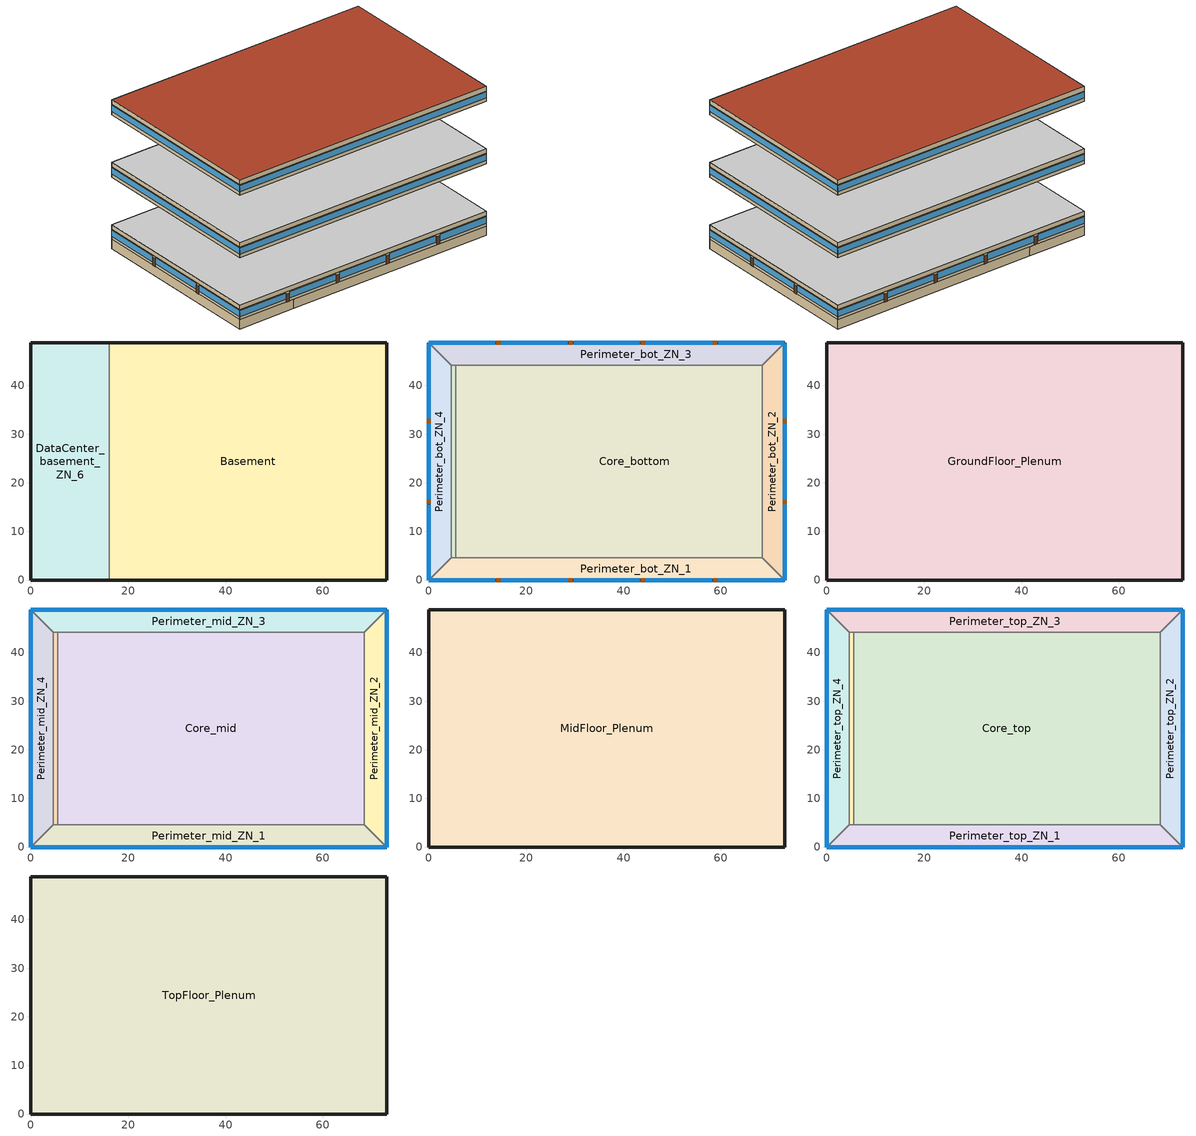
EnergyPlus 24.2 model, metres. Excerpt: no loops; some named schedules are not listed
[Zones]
Basement
 floor adiabatic (ext_slab_8in_with_carpet): 73.11,48.74 73.11,0 16.08,0 16.08,48.74 z-2.44
 wall ground (Basement_Wall_East_Cfactor): 73.11,0 73.11,48.74 z-2.44:0
 wall ground (Basement_Wall_North_Cfactor): 73.11,48.74 16.08,48.74 z-2.44:0
 wall ground (Basement_Wall_South_Cfactor): 16.08,0 73.11,0 z-2.44:0
 wall to DataCenter_basement_ZN_6 (int_wall): 16.08,48.74 16.08,0 z-2.44:0
DataCenter_basement_ZN_6
 floor adiabatic (ext_slab_8in_with_carpet): 16.08,48.74 16.08,0 0,0 0,48.74 z-2.44
 wall ground (DataCenter_basement_ZN_6_Wall_North_Cfactor): 16.08,48.74 0,48.74 z-2.44:0
 wall ground (DataCenter_basement_ZN_6_Wall_South_Cfactor): 0,0 16.08,0 z-2.44:0
 wall ground (DataCenter_basement_ZN_6_Wall_West_Cfactor): 0,48.74 0,0 z-2.44:0
Core_bottom
 floor to Basement (int_slab_floor): 68.53,44.16 68.53,4.57 16.08,4.57 16.08,44.16 z0
 floor to DataCenter_basement_ZN_6 (int_slab_floor): 16.08,44.16 16.08,4.57 5.49,4.57 5.49,44.16 z0
 wall to Perimeter_bot_ZN_2 (int_wall): 68.53,4.57 68.53,44.16 z0:2.74
 wall to Perimeter_bot_ZN_3 (int_wall): 68.53,44.16 5.49,44.16 z0:2.74
 wall to Perimeter_bot_ZN_1 (int_wall): 5.49,4.57 68.53,4.57 z0:2.74
 wall to DataCenter_bot_ZN_6 (int_wall): 5.49,44.16 5.49,4.57 z0:2.74
 ceiling to GroundFloor_Plenum (DropCeiling): 5.49,44.16 5.49,4.57 68.53,4.57 68.53,44.16 z2.74
Perimeter_bot_ZN_2
 floor to Basement (int_slab_floor): 73.11,48.74 73.11,0 68.53,4.57 68.53,44.16 z0
 wall outside (nonres_ext_wall): 73.11,0 73.11,48.74 z0:2.74
 wall to Perimeter_bot_ZN_1 (int_wall): 68.53,4.57 73.11,0 z0:2.74
 wall to Perimeter_bot_ZN_3 (int_wall): 73.11,48.74 68.53,44.16 z0:2.74
 window (Window_U_0.36_SHGC_0.38): 73.11,0 73.11,15.43 / 73.11,16.65 73.11,32.09 / 73.11,33.3 73.11,48.74 z0.83:2.5
 door (Swinging Door_con): 73.11,15.6 73.11,16.51 / 73.11,32.21 73.11,33.12 z0:2.13
 ceiling to GroundFloor_Plenum (DropCeiling): 68.53,44.16 68.53,4.57 73.11,0 73.11,48.74 z2.74
Perimeter_bot_ZN_3
 floor to DataCenter_basement_ZN_6 (int_slab_floor): 16.08,48.74 16.08,44.16 4.57,44.16 0,48.74 z0
 floor to Basement (int_slab_floor): 73.11,48.74 68.53,44.16 16.08,44.16 16.08,48.74 z0
 wall outside (nonres_ext_wall): 73.11,48.74 0,48.74 z0:2.74
 wall to DataCenter_bot_ZN_6 (int_wall): 4.57,44.16 5.49,44.16 z0:2.74
 wall to Perimeter_bot_ZN_4 (int_wall): 0,48.74 4.57,44.16 z0:2.74
 window (Window_U_0.36_SHGC_0.38): 73.11,48.74 59.46,48.74 / 58.24,48.74 44.6,48.74 / 43.38,48.74 29.73,48.74 / 28.51,48.74 14.86,48.74 / 13.65,48.74 0,48.74 z0.8:2.5
 door (Swinging Door_con): 59.29,48.74 58.38,48.74 / 44.44,48.74 43.52,48.74 / 29.61,48.74 28.7,48.74 / 14.74,48.74 13.82,48.74 z0:2.13
 ceiling to GroundFloor_Plenum (DropCeiling): 0,48.74 4.57,44.16 68.53,44.16 73.11,48.74 z2.74
Perimeter_bot_ZN_1
 floor to DataCenter_basement_ZN_6 (int_slab_floor): 16.08,4.57 16.08,0 0,0 4.57,4.57 z0
 floor to Basement (int_slab_floor): 68.53,4.57 73.11,0 16.08,0 16.08,4.57 z0
 wall outside (nonres_ext_wall): 0,0 73.11,0 z0:2.74
 wall to DataCenter_bot_ZN_6 (int_wall): 5.49,4.57 4.57,4.57 z0:2.74
 wall to Perimeter_bot_ZN_4 (int_wall): 4.57,4.57 0,0 z0:2.74
 window (Window_U_0.36_SHGC_0.38): 0,0 13.65,0 / 14.87,0 28.51,0 / 29.73,0 43.38,0 / 44.6,0 58.24,0 / 59.46,0 73.11,0 z0.8:2.5
 door (Swinging Door_con): 13.81,0 14.73,0 / 28.64,0 29.56,0 / 43.53,0 44.44,0 / 58.43,0 59.34,0 z0:2.13
 ceiling to GroundFloor_Plenum (DropCeiling): 4.57,4.57 0,0 73.11,0 68.53,4.57 z2.74
DataCenter_bot_ZN_6
 floor to DataCenter_basement_ZN_6 (int_slab_floor): 5.49,44.16 5.49,4.57 4.57,4.57 4.57,44.16 z0
 wall to Perimeter_bot_ZN_4 (int_wall): 4.57,44.16 4.57,4.57 z0:2.74
 ceiling to GroundFloor_Plenum (DropCeiling): 4.57,44.16 4.57,4.57 5.49,4.57 5.49,44.16 z2.74
Perimeter_bot_ZN_4
 floor to DataCenter_basement_ZN_6 (int_slab_floor): 4.57,44.16 4.57,4.57 0,0 0,48.74 z0
 wall outside (nonres_ext_wall): 0,48.74 0,0 z0:2.74
 window (Window_U_0.36_SHGC_0.38): 0,48.74 0,33.3 / 0,32.09 0,16.65 / 0,15.43 0,0 z0.83:2.5
 door (Swinging Door_con): 0,33.19 0,32.27 / 0,16.55 0,15.64 z0:2.13
 ceiling to GroundFloor_Plenum (DropCeiling): 0,48.74 0,0 4.57,4.57 4.57,44.16 z2.74
GroundFloor_Plenum
 wall outside (nonres_ext_wall): 73.11,0 73.11,48.74 0,48.74 0,0 73.11,0 z2.74:3.96
 ceiling adiabatic (int_slab_ceiling): 0,48.74 0,0 73.11,0 73.11,48.74 z3.96
Core_mid
 floor adiabatic (int_slab_floor): 68.53,44.16 68.53,4.57 5.49,4.57 5.49,44.16 z16.77
 wall to Perimeter_mid_ZN_2 (int_wall): 68.53,4.57 68.53,44.16 z16.77:19.51
 wall to Perimeter_mid_ZN_3 (int_wall): 68.53,44.16 5.49,44.16 z16.77:19.51
 wall to Perimeter_mid_ZN_1 (int_wall): 5.49,4.57 68.53,4.57 z16.77:19.51
 wall to DataCenter_mid_ZN_6 (int_wall): 5.49,44.16 5.49,4.57 z16.77:19.51
 ceiling to MidFloor_Plenum (DropCeiling): 5.49,44.16 5.49,4.57 68.53,4.57 68.53,44.16 z19.51
Perimeter_mid_ZN_2
 floor adiabatic (int_slab_floor): 73.11,48.74 73.11,0 68.53,4.57 68.53,44.16 z16.77
 wall outside (nonres_ext_wall): 73.11,0 73.11,48.74 z16.77:19.51
 wall to Perimeter_mid_ZN_1 (int_wall): 68.53,4.57 73.11,0 z16.77:19.51
 wall to Perimeter_mid_ZN_3 (int_wall): 73.11,48.74 68.53,44.16 z16.77:19.51
 window (Window_U_0.36_SHGC_0.38): 73.11,0 73.11,48.74 z17.68:19.27
 ceiling to MidFloor_Plenum (DropCeiling): 68.53,44.16 68.53,4.57 73.11,0 73.11,48.74 z19.51
Perimeter_mid_ZN_3
 floor adiabatic (int_slab_floor): 73.11,48.74 68.53,44.16 4.57,44.16 0,48.74 z16.77
 wall outside (nonres_ext_wall): 73.11,48.74 0,48.74 z16.77:19.51
 wall to DataCenter_mid_ZN_6 (int_wall): 4.57,44.16 5.49,44.16 z16.77:19.51
 wall to Perimeter_mid_ZN_4 (int_wall): 0,48.74 4.57,44.16 z16.77:19.51
 window (Window_U_0.36_SHGC_0.38): 73.11,48.74 0,48.74 z17.68:19.27
 ceiling to MidFloor_Plenum (DropCeiling): 0,48.74 4.57,44.16 68.53,44.16 73.11,48.74 z19.51
Perimeter_mid_ZN_1
 floor adiabatic (int_slab_floor): 68.53,4.57 73.11,0 0,0 4.57,4.57 z16.77
 wall outside (nonres_ext_wall): 0,0 73.11,0 z16.77:19.51
 wall to DataCenter_mid_ZN_6 (int_wall): 5.49,4.57 4.57,4.57 z16.77:19.51
 wall to Perimeter_mid_ZN_4 (int_wall): 4.57,4.57 0,0 z16.77:19.51
 window (Window_U_0.36_SHGC_0.38): 0,0 73.11,0 z17.68:19.27
 ceiling to MidFloor_Plenum (DropCeiling): 4.57,4.57 0,0 73.11,0 68.53,4.57 z19.51
DataCenter_mid_ZN_6
 floor adiabatic (int_slab_floor): 5.49,44.16 5.49,4.57 4.57,4.57 4.57,44.16 z16.77
 wall to Perimeter_mid_ZN_4 (int_wall): 4.57,44.16 4.57,4.57 z16.77:19.51
 ceiling to MidFloor_Plenum (DropCeiling): 4.57,44.16 4.57,4.57 5.49,4.57 5.49,44.16 z19.51
Perimeter_mid_ZN_4
 floor adiabatic (int_slab_floor): 4.57,44.16 4.57,4.57 0,0 0,48.74 z16.77
 wall outside (nonres_ext_wall): 0,48.74 0,0 z16.77:19.51
 window (Window_U_0.36_SHGC_0.38): 0,48.74 0,0 z17.68:19.27
 ceiling to MidFloor_Plenum (DropCeiling): 0,48.74 0,0 4.57,4.57 4.57,44.16 z19.51
MidFloor_Plenum
 wall outside (nonres_ext_wall): 73.11,0 73.11,48.74 0,48.74 0,0 73.11,0 z19.51:20.73
 ceiling adiabatic (int_slab_ceiling): 0,48.74 0,0 73.11,0 73.11,48.74 z20.73
Core_top
 floor adiabatic (int_slab_floor): 68.53,44.16 68.53,4.57 5.49,4.57 5.49,44.16 z33.54
 wall to Perimeter_top_ZN_2 (int_wall): 68.53,4.57 68.53,44.16 z33.54:36.28
 wall to Perimeter_top_ZN_3 (int_wall): 68.53,44.16 5.49,44.16 z33.54:36.28
 wall to Perimeter_bot_ZN_1 (int_wall): 5.49,4.57 68.53,4.57 z33.54:36.28
 wall to Perimeter_top_ZN_4 (int_wall): 5.49,44.16 5.49,4.57 z33.54:36.28
 ceiling to TopFloor_Plenum (DropCeiling): 5.49,44.16 5.49,4.57 68.53,4.57 68.53,44.16 z36.28
Perimeter_top_ZN_2
 floor adiabatic (int_slab_floor): 73.11,48.74 73.11,0 68.53,4.57 68.53,44.16 z33.54
 wall outside (nonres_ext_wall): 73.11,0 73.11,48.74 z33.54:36.28
 wall to Perimeter_top_ZN_1 (int_wall): 68.53,4.57 73.11,0 z33.54:36.28
 wall to Perimeter_top_ZN_3 (int_wall): 73.11,48.74 68.53,44.16 z33.54:36.28
 window (Window_U_0.36_SHGC_0.38): 73.11,0 73.11,48.74 z34.45:36.04
 ceiling to TopFloor_Plenum (DropCeiling): 68.53,44.16 68.53,4.57 73.11,0 73.11,48.74 z36.28
Perimeter_top_ZN_3
 floor adiabatic (int_slab_floor): 73.11,48.74 68.53,44.16 4.57,44.16 0,48.74 z33.54
 wall outside (nonres_ext_wall): 73.11,48.74 0,48.74 z33.54:36.28
 wall to DataCenter_top_ZN_6 (int_wall): 4.57,44.16 5.49,44.16 z33.54:36.28
 wall to Perimeter_top_ZN_4 (int_wall): 0,48.74 4.57,44.16 z33.54:36.28
 window (Window_U_0.36_SHGC_0.38): 73.11,48.74 0,48.74 z34.45:36.04
 ceiling to TopFloor_Plenum (DropCeiling): 0,48.74 4.57,44.16 68.53,44.16 73.11,48.74 z36.28
Perimeter_top_ZN_1
 floor adiabatic (int_slab_floor): 68.53,4.57 73.11,0 0,0 4.57,4.57 z33.54
 wall outside (nonres_ext_wall): 0,0 73.11,0 z33.54:36.28
 wall to DataCenter_top_ZN_6 (int_wall): 5.49,4.57 4.57,4.57 z33.54:36.28
 wall to Perimeter_top_ZN_4 (int_wall): 4.57,4.57 0,0 z33.54:36.28
 window (Window_U_0.36_SHGC_0.38): 0,0 73.11,0 z34.45:36.04
 ceiling to TopFloor_Plenum (DropCeiling): 4.57,4.57 0,0 73.11,0 68.53,4.57 z36.28
DataCenter_top_ZN_6
 floor adiabatic (int_slab_floor): 5.49,44.16 5.49,4.57 4.57,4.57 4.57,44.16 z33.54
 wall to Perimeter_top_ZN_4 (int_wall): 4.57,44.16 4.57,4.57 z33.54:36.28
 ceiling to TopFloor_Plenum (DropCeiling): 4.57,44.16 4.57,4.57 5.49,4.57 5.49,44.16 z36.28
Perimeter_top_ZN_4
 floor adiabatic (int_slab_floor): 4.57,44.16 4.57,4.57 0,0 0,48.74 z33.54
 wall outside (nonres_ext_wall): 0,48.74 0,0 z33.54:36.28
 window (Window_U_0.36_SHGC_0.38): 0,48.74 0,0 z34.45:36.04
 ceiling to TopFloor_Plenum (DropCeiling): 0,48.74 0,0 4.57,4.57 4.57,44.16 z36.28
TopFloor_Plenum
 wall outside (nonres_ext_wall): 73.11,0 73.11,48.74 0,48.74 0,0 73.11,0 z36.28:37.5
 roof outside (nonres_roof): 0,48.74 0,0 73.11,0 73.11,48.74 z37.5
[Building]
OfficeLarge: Loads convergence tolerance value=0.04; Maximum number of warmup days=15; Minimum number of warmup days=6; North axis=0; Solar distribution=MinimalShadowing; Temperature convergence tolerance value=0.2; Terrain=City
[Site:GroundTemperature:FCfactorMethod]
January ground temperature=7.1; February ground temperature=3; March ground temperature=-1; April ground temperature=0.8; May ground temperature=-0.2; June ground temperature=4.8; July ground temperature=6.1; August ground temperature=13.7; September ground temperature=22.2; October ground temperature=22.7; November ground temperature=21.7; December ground temperature=18.5
[Site:Location]
Denver-Aurora-Buckley.AFB_CO_USA WMO=724695: Elevation=1726; Latitude=39.72; Longitude=-104.75; Time zone=-7
[Site:WaterMainsTemperature]
Annual average outdoor air temperature=9.95; Calculation method=Correlation; Maximum difference in monthly average outdoor air temperatures=23.7
[SizingPeriod:DesignDay] Barometric pressure=82237; Day of month=21; Daylight saving time indicator=No; Dry bulb temperature range modifier type=DefaultMultipliers; Humidity condition type=WetBulb; Rain indicator=No; Snow indicator=No
Name | Ashrae clear sky optical depth for beam irradiance taub | Ashrae clear sky optical depth for diffuse irradiance taud | Daily dry bulb temperature range | Day type | Maximum dry bulb temperature | Month | Solar model indicator | Wetbulb or dewpoint at maximum dry bulb | Wind direction | Wind speed | Sky clearness
Denver-Aurora-Buckley.AFB_CO_USA Ann Clg .4% Condns DB=>MWB | 0.423 | 2.02 | 14.8 | SummerDesignDay | 33.9 | 7 | ASHRAETau | 15 | 30 | 3.6
Denver-Aurora-Buckley.AFB_CO_USA Ann Htg 99.6% Condns DB |  |  | 0 | WinterDesignDay | -17.9 | 12 | ASHRAEClearSky | -17.9 | 180 | 2.5 | 0
[Construction]
DropCeiling: AC02 Acoustic Ceiling
InteriorFurnishings: Std Wood 6inch
Swinging Door_con: Opaque Door panel_con
Window_U_0.36_SHGC_0.38: Glazing Layer
ext_slab_8in_with_carpet: 200mm Normalweight concrete floor, CP02 CARPET PAD
int_slab_ceiling: CP02 CARPET PAD, 100mm Normalweight concrete floor
int_slab_floor: 100mm Normalweight concrete floor, CP02 CARPET PAD
int_wall: G01 13mm gypsum board, G01 13mm gypsum board
nonres_ext_wall: 200mm Normalweight concrete wall, Nonres_Exterior_Wall_Insulation, G01 13mm gypsum board
nonres_roof: F13 Built-up roofing, Nonres_Roof_Insulation, F08 Metal surface
[Construction:CfactorUndergroundWall] C factor=0.675682; Height=2.439
Basement_Wall_East_Cfactor; Basement_Wall_North_Cfactor; Basement_Wall_South_Cfactor; DataCenter_basement_ZN_6_Wall_North_Cfactor; DataCenter_basement_ZN_6_Wall_South_Cfactor; DataCenter_basement_ZN_6_Wall_West_Cfactor
[Material]
Name | Conductivity | Density | Roughness | Specific heat | Thickness | Solar absorptance | Thermal absorptance | Visible absorptance
100mm Normalweight concrete floor | 2.31 | 2322 | MediumRough | 832 | 0.1016
200mm Normalweight concrete floor; 200mm Normalweight concrete wall | 2.31 | 2322 | MediumRough | 832 | 0.2032
AC02 Acoustic Ceiling | 0.057 | 288 | MediumSmooth | 1339 | 0.0127 | 0.7 | 0.9 | 0.2
F08 Metal surface | 45.28 | 7824 | Smooth | 500 | 0.0008
F13 Built-up roofing | 0.16 | 1120 | Rough | 1460 | 0.0095 | 0.7 | 0.9
G01 13mm gypsum board | 0.16 | 800 | Smooth | 1090 | 0.0127 | 0.7 | 0.9 | 0.5
Std Wood 6inch | 0.12 | 540 | MediumSmooth | 1210 | 0.15 | 0.7 | 0.9 | 0.7
[Material:NoMass] Solar absorptance=0.7; Thermal absorptance=0.9
Name | Roughness | Thermal resistance | Visible absorptance
CP02 CARPET PAD | VeryRough | 0.21648 | 0.8
Nonres_Exterior_Wall_Insulation | MediumSmooth | 1.63975 | 0.7
Nonres_Roof_Insulation | MediumSmooth | 5.30668 | 0.7
Opaque Door panel_con | MediumRough | 0.475964 | 0.7
[WindowMaterial:SimpleGlazingSystem]
Glazing Layer: Solar heat gain coefficient=0.38; U factor=2.04417; Visible transmittance=0.418
[AirLoopHVAC:ReturnPlenum]
Name | Zone
GroundFloor_Return_Plenum | GroundFloor_Plenum
MidFloor_Return_Plenum | MidFloor_Plenum
TopFloor_Return_Plenum | TopFloor_Plenum
[AvailabilityManager:NightCycle] Applicability schedule=Always_On; Control type=CycleOnAny; Cycling run time=1800; Cycling run time control type=FixedRunTime; Fan schedule=HVACOperationSchd; Thermostat tolerance=1
CAV_bas Availability Manager; VAV_bot WITH REHEAT Availability Manager; VAV_mid WITH REHEAT Availability Manager; VAV_top WITH REHEAT Availability Manager
[AvailabilityManager:Scheduled] Schedule=Always_On
AirLoop DataCenter Basement Availability; AirLoop DataCenter bot Availability; AirLoop DataCenter mid Availability; AirLoop DataCenter top Availability
[Daylighting:Controls] Fraction of lights controlled by reference point 1=0.3857; Illuminance setpoint at reference point 1=377; Fraction of lights controlled by reference point 2=0.1385; Illuminance setpoint at reference point 2=377; Daylighting method=SplitFlux; Lighting control type=ContinuousOff; Maximum allowable discomfort glare index=22; Minimum input power fraction for continuous or continuousoff dimming control=0.2; Minimum light output fraction for continuous or continuousoff dimming control=0.2; Number of stepped control steps=3; Probability lighting will be reset when needed in manual stepped control=1
Name | Daylighting reference point name 1 | Daylighting reference point name 2 | Glare calculation azimuth angle of view direction clockwise from zone y axis | Glare calculation daylighting reference point | Zone or space
Perimeter_bot_ZN_1_DaylCtrl | Perimeter_bot_ZN_1_DaylRefPt1 | Perimeter_bot_ZN_1_DaylRefPt2 | 180 | Perimeter_bot_ZN_1_DaylRefPt1 | Perimeter_bot_ZN_1
Perimeter_bot_ZN_2_DaylCtrl | Perimeter_bot_ZN_2_DaylRefPt1 | Perimeter_bot_ZN_2_DaylRefPt2 | 90 | Perimeter_bot_ZN_2_DaylRefPt1 | Perimeter_bot_ZN_2
Perimeter_bot_ZN_3_DaylCtrl | Perimeter_bot_ZN_3_DaylRefPt1 | Perimeter_bot_ZN_3_DaylRefPt2 | 0 | Perimeter_bot_ZN_3_DaylRefPt1 | Perimeter_bot_ZN_3
Perimeter_bot_ZN_4_DaylCtrl | Perimeter_bot_ZN_4_DaylRefPt1 | Perimeter_bot_ZN_4_DaylRefPt2 | 270 | Perimeter_bot_ZN_4_DaylRefPt1 | Perimeter_bot_ZN_4
Perimeter_mid_ZN_1_DaylCtrl | Perimeter_mid_ZN_1_DaylRefPt1 | Perimeter_mid_ZN_1_DaylRefPt2 | 180 | Perimeter_mid_ZN_1_DaylRefPt1 | Perimeter_mid_ZN_1
Perimeter_mid_ZN_2_DaylCtrl | Perimeter_mid_ZN_2_DaylRefPt1 | Perimeter_mid_ZN_2_DaylRefPt2 | 90 | Perimeter_mid_ZN_2_DaylRefPt1 | Perimeter_mid_ZN_2
Perimeter_mid_ZN_3_DaylCtrl | Perimeter_mid_ZN_3_DaylRefPt1 | Perimeter_mid_ZN_3_DaylRefPt2 | 0 | Perimeter_mid_ZN_3_DaylRefPt1 | Perimeter_mid_ZN_3
Perimeter_mid_ZN_4_DaylCtrl | Perimeter_mid_ZN_4_DaylRefPt1 | Perimeter_mid_ZN_4_DaylRefPt2 | 270 | Perimeter_mid_ZN_4_DaylRefPt1 | Perimeter_mid_ZN_4
Perimeter_top_ZN_1_DaylCtrl | Perimeter_top_ZN_1_DaylRefPt1 | Perimeter_top_ZN_1_DaylRefPt2 | 180 | Perimeter_top_ZN_1_DaylRefPt1 | Perimeter_top_ZN_1
Perimeter_top_ZN_2_DaylCtrl | Perimeter_top_ZN_2_DaylRefPt1 | Perimeter_top_ZN_2_DaylRefPt2 | 90 | Perimeter_top_ZN_2_DaylRefPt1 | Perimeter_top_ZN_2
Perimeter_top_ZN_3_DaylCtrl | Perimeter_top_ZN_3_DaylRefPt1 | Perimeter_top_ZN_3_DaylRefPt2 | 0 | Perimeter_top_ZN_3_DaylRefPt1 | Perimeter_top_ZN_3
Perimeter_top_ZN_4_DaylCtrl | Perimeter_top_ZN_4_DaylRefPt1 | Perimeter_top_ZN_4_DaylRefPt2 | 270 | Perimeter_top_ZN_4_DaylRefPt1 | Perimeter_top_ZN_4
[ElectricEquipment] Fraction latent=0; Fraction lost=0
Name | Design level | Design level calculation method | End use subcategory | Fraction radiant | Schedule | Zone or zonelist or space or spacelist | Watts per floor area
Basement_MiscPlug_Equip | 13457.5 | EquipmentLevel | MiscPlug | 0.5 | Always_on | Basement
Core_bottom_MiscPlug_Equip | 20142.9 | EquipmentLevel | MiscPlug | 0.5 | BLDG_EQUIP_SCH | Core_bottom
Core_mid_MiscPlug_Equip | 20142.8 | EquipmentLevel | MiscPlug | 0.5 | BLDG_EQUIP_SCH | Core_mid
Core_top_MiscPlug_Equip | 20142.8 | EquipmentLevel | MiscPlug | 0.5 | BLDG_EQUIP_SCH | Core_top
DataCenter_Basement_MiscPlug_Equip | 0 | Watts/Area | DataCenterPlugLoads | 0.1 | DataCenter_EQUIP_SCH | DataCenter_basement_ZN_6 | 484.423
DataCenter_bot_MiscPlug_Equip | 0 | Watts/Area | DataCenterPlugLoads | 0.1 | DataCenter_EQUIP_SCH | DataCenter_bot_ZN_6 | 215.299
DataCenter_mid_MiscPlug_Equip | 0 | Watts/Area | DataCenterPlugLoads | 0.1 | DataCenter_EQUIP_SCH | DataCenter_mid_ZN_6 | 215.299
DataCenter_top_MiscPlug_Equip | 0 | Watts/Area | DataCenterPlugLoads | 0.1 | DataCenter_EQUIP_SCH | DataCenter_top_ZN_6 | 215.299
Perimeter_bot_ZN_1_MiscPlug_Equip | 2529.28 | EquipmentLevel | MiscPlug | 0.5 | BLDG_EQUIP_SCH | Perimeter_bot_ZN_1
Perimeter_bot_ZN_2_MiscPlug_Equip | 1629.94 | EquipmentLevel | MiscPlug | 0.5 | BLDG_EQUIP_SCH | Perimeter_bot_ZN_2
Perimeter_bot_ZN_3_MiscPlug_Equip | 2529.24 | EquipmentLevel | MiscPlug | 0.5 | BLDG_EQUIP_SCH | Perimeter_bot_ZN_3
Perimeter_bot_ZN_4_MiscPlug_Equip | 1629.93 | EquipmentLevel | MiscPlug | 0.5 | BLDG_EQUIP_SCH | Perimeter_bot_ZN_4
Perimeter_mid_ZN_1_MiscPlug_Equip | 2529.28 | EquipmentLevel | MiscPlug | 0.5 | BLDG_EQUIP_SCH | Perimeter_mid_ZN_1
Perimeter_mid_ZN_2_MiscPlug_Equip | 1629.94 | EquipmentLevel | MiscPlug | 0.5 | BLDG_EQUIP_SCH | Perimeter_mid_ZN_2
Perimeter_mid_ZN_3_MiscPlug_Equip | 2529.24 | EquipmentLevel | MiscPlug | 0.5 | BLDG_EQUIP_SCH | Perimeter_mid_ZN_3
Perimeter_mid_ZN_4_MiscPlug_Equip | 1629.93 | EquipmentLevel | MiscPlug | 0.5 | BLDG_EQUIP_SCH | Perimeter_mid_ZN_4
Perimeter_top_ZN_1_MiscPlug_Equip | 2529.28 | EquipmentLevel | MiscPlug | 0.5 | BLDG_EQUIP_SCH | Perimeter_top_ZN_1
Perimeter_top_ZN_2_MiscPlug_Equip | 1629.94 | EquipmentLevel | MiscPlug | 0.5 | BLDG_EQUIP_SCH | Perimeter_top_ZN_2
Perimeter_top_ZN_3_MiscPlug_Equip | 2529.24 | EquipmentLevel | MiscPlug | 0.5 | BLDG_EQUIP_SCH | Perimeter_top_ZN_3
Perimeter_top_ZN_4_MiscPlug_Equip | 1629.93 | EquipmentLevel | MiscPlug | 0.5 | BLDG_EQUIP_SCH | Perimeter_top_ZN_4
[ElectricLoadCenter:Transformer]
Transformer 1: Availability schedule=Always_On; Conductor material=Aluminum; Consider transformer loss for utility cost=Yes; Fraction of eddy current losses=0.1; Full load temperature rise=150; Meter name 1=Wired_LTG_Electricity; Meter name 2=Wired_Int_EQUIP; Nameplate efficiency=0.991; Per unit load for nameplate efficiency=0.35; Performance input method=NominalEfficiency; Phase=3; Rated capacity=500000; Reference temperature for nameplate efficiency=75; Transformer usage=PowerInFromGrid
[EnergyManagementSystem:Actuator]
Name | Actuated component control type | Actuated component type | Actuated component unique
Basement_Light_Actuator | Electricity Rate | Lights | Basement_lights
BoilerCurve | Curve Result | Curve | HEATSYS1 BOILER EFFICIENCY CURVE
CLGSETP_SCH_Actuator | Schedule Value | Schedule:Compact | CLGSETP_SCH_Yes_Optimum
CLGSETP_SCH_w_SB_Actuator | Schedule Value | Schedule:Compact | CLGSETP_SCH_Yes_Optimum_w_SB
Core_bottom_Light_Actuator | Electricity Rate | Lights | Core_bottom_lights
Core_mid_Light_Actuator | Electricity Rate | Lights | Core_mid_lights
Core_top_Light_Actuator | Electricity Rate | Lights | Core_top_lights
DataCenter_ExtraElecHeatC_Status | Schedule Value | Schedule:Compact | DataCenter_ExtraElecHeatC_Sch
DataCenter_ExtraWaterHeatC_Status | Schedule Value | Schedule:Compact | DataCenter_ExtraWaterHeatC_Sch
HTGSETP_SCH_Actuator | Schedule Value | Schedule:Compact | HTGSETP_SCH_Yes_Optimum
HTGSETP_SCH_w_SB_Actuator | Schedule Value | Schedule:Compact | HTGSETP_SCH_Yes_Optimum_w_SB
Perimeter_bot_ZN_1_Light_Actuator | Electricity Rate | Lights | Perimeter_bot_ZN_1_lights
Perimeter_bot_ZN_2_Light_Actuator | Electricity Rate | Lights | Perimeter_bot_ZN_2_lights
Perimeter_bot_ZN_3_Light_Actuator | Electricity Rate | Lights | Perimeter_bot_ZN_3_lights
Perimeter_bot_ZN_4_Light_Actuator | Electricity Rate | Lights | Perimeter_bot_ZN_4_lights
Perimeter_mid_ZN_1_Light_Actuator | Electricity Rate | Lights | Perimeter_mid_ZN_1_lights
Perimeter_mid_ZN_2_Light_Actuator | Electricity Rate | Lights | Perimeter_mid_ZN_2_lights
Perimeter_mid_ZN_3_Light_Actuator | Electricity Rate | Lights | Perimeter_mid_ZN_3_lights
Perimeter_mid_ZN_4_Light_Actuator | Electricity Rate | Lights | Perimeter_mid_ZN_4_lights
Perimeter_top_ZN_1_Light_Actuator | Electricity Rate | Lights | Perimeter_top_ZN_1_lights
Perimeter_top_ZN_2_Light_Actuator | Electricity Rate | Lights | Perimeter_top_ZN_2_lights
Perimeter_top_ZN_3_Light_Actuator | Electricity Rate | Lights | Perimeter_top_ZN_3_lights
Perimeter_top_ZN_4_Light_Actuator | Electricity Rate | Lights | Perimeter_top_ZN_4_lights
TowerCurveOutput | Curve Result | Curve | Tower_Fan_Curve
[EnergyManagementSystem:GlobalVariable]
EnergyManagementSystem:GlobalVariable 1: DataCenter_PreheatDeltaT
EnergyManagementSystem:GlobalVariable 2: Wired_LTG
EnergyManagementSystem:GlobalVariable 3: BoilerType; CapRated; EtRated; PLRx; Ecx; SkinLossRate
[EnergyManagementSystem:OutputVariable]
Name | Ems variable | Type of data in variable | Update frequency | Units
DataCenter_ExtraElecHeatC_Status | DataCenter_ExtraElecHeatC_Status | Averaged | SystemTimestep
DataCenter_ExtraWaterHeatC_Status | DataCenter_ExtraWaterHeatC_Status | Averaged | SystemTimestep
DataCenter_PreheatDeltaT | DataCenter_PreheatDeltaT | Averaged | SystemTimestep
Wired_LTG | Wired_LTG | Summed | ZoneTimestep | J
[EnergyManagementSystem:Program]
ChangTowerFlow: IF Chiller1_Status > 0 && Chiller2_Status == 0 && SensedCurveInput > 0.2; IF (0.5 * SensedCurveInput) > 0.2; SET AirInput = 0.5 * SensedCurveInput; ELSE; SET AirInput = 0.2; ENDIF; SET TowerCurveOutput =  2* (AirInput^3); ELSE; SET TowerCurveOutput = SensedCurveValue; ENDIF
DataCenter_Main: IF DataCenter_Humidifier_Status > 0; SET DataCenter_ExtraElecHeatC_Status = 0; SET DataCenter_ExtraElecHeatC_SP = DataCenter_AfterHumidifier_Temp + 0.36; SET DataCenter_ExtraWaterHeatC_SP = DataCenter_CLG_SP; ELSE; SET DataCenter_ExtraElecHeatC_Status = 0; SET DataCenter_ExtraElecHeatC_SP = NULL; ENDIF; IF T_OA < 10 && DataCenter_HeatC_Status >0; SET HeatGain = 0 * (DataCenter_FanDesignMass/1.2) *2118; SET FlowRate = (DataCenter_FanMassFlow/1.2)*2118; SET DataCenter_PreheatDeltaT = HeatGain/(1.08*FlowRate); SET DataCenter_ExtraWaterHeatC_Status = 1; SET DataCenter_ExtraWaterHeatC_SP = DataCenter_AfterElecHeatC_Temp + DataCenter_PreheatDeltaT; ELSE; SET DataCenter_ExtraWaterHeatC_Status = 0; ENDIF
OA_BASED_OPTIMUM_START_EMS_Program: IF DaylightSavings==0 && DayOfWeek>1 && Hour==4 && OAT<23.9 && OAT>1.7; SET CLGSETP_SCH_Actuator = 26.7; SET HTGSETP_SCH_Actuator = 15.6; SET CLGSETP_SCH_w_SB_Actuator = 26.7; SET HTGSETP_SCH_w_SB_Actuator = 15.6; ELSEIF DaylightSavings==1 && DayOfWeek>1 && Hour==3 && OAT<23.9 && OAT>1.7; SET CLGSETP_SCH_Actuator = 26.7; SET HTGSETP_SCH_Actuator = 15.6; SET CLGSETP_SCH_w_SB_Actuator = 26.7; SET HTGSETP_SCH_w_SB_Actuator = 15.6; ELSE; SET CLGSETP_SCH_Actuator = NULL; SET HTGSETP_SCH_Actuator = NULL; SET CLGSETP_SCH_w_SB_Actuator = NULL; SET HTGSETP_SCH_w_SB_Actuator = NULL; ENDIF
PlantPump_EMS_Program: IF ChillerPlantDemandLoad < 999070.745; SET Chiller2PumpStatus = 0; SET Chiller2Status = 0; SET Chiller2PumpFlow = 0; ELSE; SET Chiller2PumpStatus = 1; SET Chiller2Status = 1; SET Chiller2PumpFlow = Chiller2PumpDesignFlow; ENDIF
SET_Basement_Light_EMS_Program: SET Basement_LSr_IP=0.093*Basement_LSr/Basement_Area; IF (Basement_Occ_Sensor <= 0) && (Basement_LSr_IP >= 0.02); SET Basement_Light_Actuator = 0.02*Basement_Area/0.09290304; ELSE; SET Basement_Light_Actuator = NULL; ENDIF
SET_Core_bottom_Light_EMS_Program: SET Core_bottom_LSr_IP=0.093*Core_bottom_LSr/Core_bottom_Area; IF (Core_bottom_Occ_Sensor <= 0) && (Core_bottom_LSr_IP >= 0.02); SET Core_bottom_Light_Actuator = 0.02*Core_bottom_Area/0.09290304; ELSE; SET Core_bottom_Light_Actuator = NULL; ENDIF
SET_Core_mid_Light_EMS_Program: SET Core_mid_LSr_IP=0.093*Core_mid_LSr/Core_mid_Area; IF (Core_mid_Occ_Sensor <= 0) && (Core_mid_LSr_IP >= 0.02); SET Core_mid_Light_Actuator = 0.02*Core_mid_Area/0.09290304; ELSE; SET Core_mid_Light_Actuator = NULL; ENDIF
SET_Core_top_Light_EMS_Program: SET Core_top_LSr_IP=0.093*Core_top_LSr/Core_top_Area; IF (Core_top_Occ_Sensor <= 0) && (Core_top_LSr_IP >= 0.02); SET Core_top_Light_Actuator = 0.02*Core_top_Area/0.09290304; ELSE; SET Core_top_Light_Actuator = NULL; ENDIF
SET_Perimeter_bot_ZN_1_Light_EMS_Program: SET Perimeter_bot_ZN_1_LSr_IP=0.093*Perimeter_bot_ZN_1_LSr/Perimeter_bot_ZN_1_Area; IF (Perimeter_bot_ZN_1_Occ_Sensor <= 0) && (Perimeter_bot_ZN_1_LSr_IP >= 0.02); SET Perimeter_bot_ZN_1_Light_Actuator = 0.02*Perimeter_bot_ZN_1_Area/0.09290304; ELSE; SET Perimeter_bot_ZN_1_Light_Actuator = NULL; ENDIF
SET_Perimeter_bot_ZN_2_Light_EMS_Program: SET Perimeter_bot_ZN_2_LSr_IP=0.093*Perimeter_bot_ZN_2_LSr/Perimeter_bot_ZN_2_Area; IF (Perimeter_bot_ZN_2_Occ_Sensor <= 0) && (Perimeter_bot_ZN_2_LSr_IP >= 0.02); SET Perimeter_bot_ZN_2_Light_Actuator = 0.02*Perimeter_bot_ZN_2_Area/0.09290304; ELSE; SET Perimeter_bot_ZN_2_Light_Actuator = NULL; ENDIF
SET_Perimeter_bot_ZN_3_Light_EMS_Program: SET Perimeter_bot_ZN_3_LSr_IP=0.093*Perimeter_bot_ZN_3_LSr/Perimeter_bot_ZN_3_Area; IF (Perimeter_bot_ZN_3_Occ_Sensor <= 0) && (Perimeter_bot_ZN_3_LSr_IP >= 0.02); SET Perimeter_bot_ZN_3_Light_Actuator = 0.02*Perimeter_bot_ZN_3_Area/0.09290304; ELSE; SET Perimeter_bot_ZN_3_Light_Actuator = NULL; ENDIF
SET_Perimeter_bot_ZN_4_Light_EMS_Program: SET Perimeter_bot_ZN_4_LSr_IP=0.093*Perimeter_bot_ZN_4_LSr/Perimeter_bot_ZN_4_Area; IF (Perimeter_bot_ZN_4_Occ_Sensor <= 0) && (Perimeter_bot_ZN_4_LSr_IP >= 0.02); SET Perimeter_bot_ZN_4_Light_Actuator = 0.02*Perimeter_bot_ZN_4_Area/0.09290304; ELSE; SET Perimeter_bot_ZN_4_Light_Actuator = NULL; ENDIF
SET_Perimeter_mid_ZN_1_Light_EMS_Program: SET Perimeter_mid_ZN_1_LSr_IP=0.093*Perimeter_mid_ZN_1_LSr/Perimeter_mid_ZN_1_Area; IF (Perimeter_mid_ZN_1_Occ_Sensor <= 0) && (Perimeter_mid_ZN_1_LSr_IP >= 0.02); SET Perimeter_mid_ZN_1_Light_Actuator = 0.02*Perimeter_mid_ZN_1_Area/0.09290304; ELSE; SET Perimeter_mid_ZN_1_Light_Actuator = NULL; ENDIF
SET_Perimeter_mid_ZN_2_Light_EMS_Program: SET Perimeter_mid_ZN_2_LSr_IP=0.093*Perimeter_mid_ZN_2_LSr/Perimeter_mid_ZN_2_Area; IF (Perimeter_mid_ZN_2_Occ_Sensor <= 0) && (Perimeter_mid_ZN_2_LSr_IP >= 0.02); IF (DaylightSavings==0) && ((Hour < 7) || (Hour > 16)); SET Perimeter_mid_ZN_2_Light_Actuator = 0.02*Perimeter_mid_ZN_2_Area/0.09290304; ELSEIF (DaylightSavings==1) && ((Hour < 6) || (Hour > 15)); SET Perimeter_mid_ZN_2_Light_Actuator = 0.02*Perimeter_mid_ZN_2_Area/0.09290304; ELSE; SET Perimeter_mid_ZN_2_Light_Actuator = NULL; ENDIF; ELSE; SET Perimeter_mid_ZN_2_Light_Actuator = NULL; ENDIF
SET_Perimeter_mid_ZN_3_Light_EMS_Program: SET Perimeter_mid_ZN_3_LSr_IP=0.093*Perimeter_mid_ZN_3_LSr/Perimeter_mid_ZN_3_Area; IF (Perimeter_mid_ZN_3_Occ_Sensor <= 0) && (Perimeter_mid_ZN_3_LSr_IP >= 0.02); SET Perimeter_mid_ZN_3_Light_Actuator = 0.02*Perimeter_mid_ZN_3_Area/0.09290304; ELSE; SET Perimeter_mid_ZN_3_Light_Actuator = NULL; ENDIF
SET_Perimeter_mid_ZN_4_Light_EMS_Program: SET Perimeter_mid_ZN_4_LSr_IP=0.093*Perimeter_mid_ZN_4_LSr/Perimeter_mid_ZN_4_Area; IF (Perimeter_mid_ZN_4_Occ_Sensor <= 0) && (Perimeter_mid_ZN_4_LSr_IP >= 0.02); SET Perimeter_mid_ZN_4_Light_Actuator = 0.02*Perimeter_mid_ZN_4_Area/0.09290304; ELSE; SET Perimeter_mid_ZN_4_Light_Actuator = NULL; ENDIF
SET_Perimeter_top_ZN_1_Light_EMS_Program: SET Perimeter_top_ZN_1_LSr_IP=0.093*Perimeter_top_ZN_1_LSr/Perimeter_top_ZN_1_Area; IF (Perimeter_top_ZN_1_Occ_Sensor <= 0) && (Perimeter_top_ZN_1_LSr_IP >= 0.02); SET Perimeter_top_ZN_1_Light_Actuator = 0.02*Perimeter_top_ZN_1_Area/0.09290304; ELSE; SET Perimeter_top_ZN_1_Light_Actuator = NULL; ENDIF
SET_Perimeter_top_ZN_2_Light_EMS_Program: SET Perimeter_top_ZN_2_LSr_IP=0.093*Perimeter_top_ZN_2_LSr/Perimeter_top_ZN_2_Area; IF (Perimeter_top_ZN_2_Occ_Sensor <= 0) && (Perimeter_top_ZN_2_LSr_IP >= 0.02); SET Perimeter_top_ZN_2_Light_Actuator = 0.02*Perimeter_top_ZN_2_Area/0.09290304; ELSE; SET Perimeter_top_ZN_2_Light_Actuator = NULL; ENDIF
SET_Perimeter_top_ZN_3_Light_EMS_Program: SET Perimeter_top_ZN_3_LSr_IP=0.093*Perimeter_top_ZN_3_LSr/Perimeter_top_ZN_3_Area; IF (Perimeter_top_ZN_3_Occ_Sensor <= 0) && (Perimeter_top_ZN_3_LSr_IP >= 0.02); SET Perimeter_top_ZN_3_Light_Actuator = 0.02*Perimeter_top_ZN_3_Area/0.09290304; ELSE; SET Perimeter_top_ZN_3_Light_Actuator = NULL; ENDIF
SET_Perimeter_top_ZN_4_Light_EMS_Program: SET Perimeter_top_ZN_4_LSr_IP=0.093*Perimeter_top_ZN_4_LSr/Perimeter_top_ZN_4_Area; IF (Perimeter_top_ZN_4_Occ_Sensor <= 0) && (Perimeter_top_ZN_4_LSr_IP >= 0.02); SET Perimeter_top_ZN_4_Light_Actuator = 0.02*Perimeter_top_ZN_4_Area/0.09290304; ELSE; SET Perimeter_top_ZN_4_Light_Actuator = NULL; ENDIF
SetBoilerCurve: IF BoilerPLR >= PLRx; IF BoilerType == 1; SET BoilerCurve = 0.975 + 0.305*BoilerPLR - 0.527*(BoilerPLR^2) + 0.249*(BoilerPLR^3); ELSE; SET BoilerCurve = 0.907 + 0.320*BoilerPLR - 0.420*(BoilerPLR^2) + 0.193*(BoilerPLR^3); ENDIF; ELSE; IF BoilerPLR == 0; SET BoilerCurve = NULL; ELSE; IF BoilerPLR <0.05; SET BoilerCurve = (0.05/(0.05 + SkinLossRate)) * (Ecx/EtRated); ELSE; SET BoilerCurve = (BoilerPLR/(BoilerPLR + SkinLossRate)) * (Ecx/EtRated); ENDIF; ENDIF; ENDIF
SetBoilerPar: SET CapRated =  1614618.465; SET EtRated =  0.8125; SET CapRated = (CapRated *3.412)/1000; SET SkinLossRate = 0.02; SET BoilerType = 1; IF BoilerType  == 1; IF CapRated >10000; SET PLRx = 0.2; ELSEIF CapRated >5000; SET PLRx = 0.25; ELSEIF CapRated >1000; SET PLRx = 0.33; ELSE; SET BoilerType = 2; SET PLRx = 0.2; ENDIF; ELSE; SET PLRx = 0.2; ENDIF; IF BoilerType == 1; SET CurveX = 0.975 + 0.305 * PLRx - 0.527 * (PLRx^2) + 0.249 * (PLRx^3); ELSE; SET CurveX = 0.907 + 0.320 * PLRx - 0.420 * (PLRx^2) + 0.193 * (PLRx^3); ENDIF; SET LoadX = CapRated * PLRx; SET Etx = CurveX * EtRated; SET InputEx = LoadX/Etx; SET SkinEx = CapRated * SkinLossRate; SET Ecx = (LoadX + SkinEx)/InputEx
Transformer_Load_Prog: SET Wired_LTG = Facility_Int_LTG*0.0281
[EnergyManagementSystem:ProgramCallingManager]
BoilerCurveManager: InsideHVACSystemIterationLoop; SetBoilerCurve
BoilerParManager: BeginNewEnvironment; SetBoilerPar
ChangeTowerFlow_Manager: InsideHVACSystemIterationLoop; ChangTowerFlow
DataCenter_Main_Manager: InsideHVACSystemIterationLoop; DataCenter_Main
OA_BASED_OPTIMUM_START_EMS_Program Manager: AfterPredictorAfterHVACManagers; OA_BASED_OPTIMUM_START_EMS_Program
PlantPump_EMS_Program Manager: InsideHVACSystemIterationLoop; PlantPump_EMS_Program
SET_Basement_Light_EMS_Program_Prog_Manager: AfterPredictorAfterHVACManagers; SET_Basement_Light_EMS_Program
SET_Core_bottom_Light_EMS_Program_Prog_Manager: AfterPredictorAfterHVACManagers; SET_Core_bottom_Light_EMS_Program
SET_Core_mid_Light_EMS_Program_Prog_Manager: AfterPredictorAfterHVACManagers; SET_Core_mid_Light_EMS_Program
SET_Core_top_Light_EMS_Program_Prog_Manager: AfterPredictorAfterHVACManagers; SET_Core_top_Light_EMS_Program
[Exterior:FuelEquipment] Fuel use type=Electricity
Name | Design level | End use subcategory | Schedule
Elevators | 244444 | ElevatorLift | BLDG_ELEVATORS
Elevators_Lights_Fan | 752 | ElevatorLightsFan | ELEV_LIGHT_FAN_SCH_ADD_DF
[Exterior:Lights] Control option=AstronomicalClock; End use subcategory=General
Name | Design level | Schedule
Exterior_Lights_a | 12979.2 | Exterior_lighting_schedule_a
Exterior_Lights_b | 968 | Exterior_lighting_schedule_b_2016
Exterior_Lights_c | 26027 | Exterior_lighting_schedule_c_2016
[InternalMass] Construction=InteriorFurnishings
Name | Zone or zonelist | Surface area
Basement_InternalMass_1 | Basement | 7126.212
Core_bottom_InternalMass_1 | Core_bottom | 5064.65
Core_mid_InternalMass_1 | Core_mid | 5064.65
Core_top_InternalMass_1 | Core_top | 5064.65
Perimeter_bot_ZN_1_InternalMass_1 | Perimeter_bot_ZN_1 | 626.8354
Perimeter_bot_ZN_2_InternalMass_1 | Perimeter_bot_ZN_2 | 403.9504
Perimeter_bot_ZN_3_InternalMass_1 | Perimeter_bot_ZN_3 | 626.8258
Perimeter_bot_ZN_4_InternalMass_1 | Perimeter_bot_ZN_4 | 403.9478
Perimeter_mid_ZN_1_InternalMass_1 | Perimeter_mid_ZN_1 | 626.8354
Perimeter_mid_ZN_2_InternalMass_1 | Perimeter_mid_ZN_2 | 403.9504
Perimeter_mid_ZN_3_InternalMass_1 | Perimeter_mid_ZN_3 | 626.8258
Perimeter_mid_ZN_4_InternalMass_1 | Perimeter_mid_ZN_4 | 403.9478
Perimeter_top_ZN_1_InternalMass_1 | Perimeter_top_ZN_1 | 626.8354
Perimeter_top_ZN_2_InternalMass_1 | Perimeter_top_ZN_2 | 403.9504
Perimeter_top_ZN_3_InternalMass_1 | Perimeter_top_ZN_3 | 626.8258
Perimeter_top_ZN_4_InternalMass_1 | Perimeter_top_ZN_4 | 403.9478
[Lights] Design level calculation method=Watts/Area; End use subcategory=LightsWired; Fraction radiant=0.7; Fraction replaceable=1; Fraction visible=0.2; Return air fraction=0; Return air fraction calculated from plenum temperature=No; Schedule=BLDG_LIGHT_SCH; Watts per floor area=6.8889
Name | Zone or zonelist or space or spacelist
Basement_Lights | Basement
Core_bottom_Lights | Core_bottom
Core_mid_Lights | Core_mid
Core_top_Lights | Core_top
DataCenter_Basement_Lights | DataCenter_basement_ZN_6
DataCenter_bot_Lights | DataCenter_bot_ZN_6
DataCenter_mid_Lights | DataCenter_mid_ZN_6
DataCenter_top_Lights | DataCenter_top_ZN_6
Perimeter_bot_ZN_1_Lights | Perimeter_bot_ZN_1
Perimeter_bot_ZN_2_Lights | Perimeter_bot_ZN_2
Perimeter_bot_ZN_3_Lights | Perimeter_bot_ZN_3
Perimeter_bot_ZN_4_Lights | Perimeter_bot_ZN_4
Perimeter_mid_ZN_1_Lights | Perimeter_mid_ZN_1
Perimeter_mid_ZN_2_Lights | Perimeter_mid_ZN_2
Perimeter_mid_ZN_3_Lights | Perimeter_mid_ZN_3
Perimeter_mid_ZN_4_Lights | Perimeter_mid_ZN_4
Perimeter_top_ZN_1_Lights | Perimeter_top_ZN_1
Perimeter_top_ZN_2_Lights | Perimeter_top_ZN_2
Perimeter_top_ZN_3_Lights | Perimeter_top_ZN_3
Perimeter_top_ZN_4_Lights | Perimeter_top_ZN_4
[People] Activity level schedule=ACTIVITY_SCH; Air velocity schedule=AIR_VELO_SCH; Clothing insulation calculation method=ClothingInsulationSchedule; Clothing insulation schedule=CLOTHING_SCH; Enable ashrae 55 comfort warnings=No; Floor area per person=18.5788; Fraction radiant=0.3; Mean radiant temperature calculation type=EnclosureAveraged; Number of people calculation method=Area/Person; Sensible heat fraction=Autocalculate; Thermal comfort model 1 type=Fanger; Work efficiency schedule=WORK_EFF_SCH
Name | Number of people schedule | Zone or zonelist or space or spacelist
Basement | BLDG_OCC_SCH_wo_SB | Basement
Core_bottom | BLDG_OCC_SCH_wo_SB | Core_bottom
Core_mid | BLDG_OCC_SCH_wo_SB | Core_mid
Core_top | BLDG_OCC_SCH_wo_SB | Core_top
Perimeter_bot_ZN_1 | BLDG_OCC_SCH_wo_SB | Perimeter_bot_ZN_1
Perimeter_bot_ZN_2 | BLDG_OCC_SCH_wo_SB | Perimeter_bot_ZN_2
Perimeter_bot_ZN_3 | BLDG_OCC_SCH_wo_SB | Perimeter_bot_ZN_3
Perimeter_bot_ZN_4 | BLDG_OCC_SCH_wo_SB | Perimeter_bot_ZN_4
Perimeter_mid_ZN_1 | BLDG_OCC_SCH_wo_SB | Perimeter_mid_ZN_1
Perimeter_mid_ZN_2 | BLDG_OCC_SCH_w_SB | Perimeter_mid_ZN_2
Perimeter_mid_ZN_3 | BLDG_OCC_SCH_wo_SB | Perimeter_mid_ZN_3
Perimeter_mid_ZN_4 | BLDG_OCC_SCH_wo_SB | Perimeter_mid_ZN_4
Perimeter_top_ZN_1 | BLDG_OCC_SCH_wo_SB | Perimeter_top_ZN_1
Perimeter_top_ZN_2 | BLDG_OCC_SCH_wo_SB | Perimeter_top_ZN_2
Perimeter_top_ZN_3 | BLDG_OCC_SCH_wo_SB | Perimeter_top_ZN_3
Perimeter_top_ZN_4 | BLDG_OCC_SCH_wo_SB | Perimeter_top_ZN_4
[Zone]
Name | Ceiling height | Floor area | Multiplier | Part of total floor area | Type | Volume
Basement; Core_bottom; Core_top; Perimeter_bot_ZN_1; Perimeter_bot_ZN_2; Perimeter_bot_ZN_3; Perimeter_bot_ZN_4; Perimeter_top_ZN_1; Perimeter_top_ZN_2; Perimeter_top_ZN_3; Perimeter_top_ZN_4 | Autocalculate | Autocalculate | 1 | Yes | 1 | Autocalculate
Core_mid; Perimeter_mid_ZN_1; Perimeter_mid_ZN_2; Perimeter_mid_ZN_3; Perimeter_mid_ZN_4 | Autocalculate | Autocalculate | 10 | Yes | 1 | Autocalculate
DataCenter_basement_ZN_6; DataCenter_bot_ZN_6; DataCenter_top_ZN_6 |  |  | 1
DataCenter_mid_ZN_6 |  |  | 10
GroundFloor_Plenum; TopFloor_Plenum | Autocalculate | Autocalculate | 1 | No |  | Autocalculate
MidFloor_Plenum | Autocalculate | Autocalculate | 10 | No |  | Autocalculate
[ZoneInfiltration:DesignFlowRate] Constant term coefficient=0; Design flow rate calculation method=Flow/ExteriorArea; Schedule=INFIL_SCH_PNNL; Temperature term coefficient=0; Velocity squared term coefficient=0; Velocity term coefficient=0.224
Name | Flow rate per exterior surface area | Zone or zonelist or space or spacelist
GroundFloor_Plenum_Infiltration | 0.00056896 | GroundFloor_Plenum
MidFloor_Plenum_Infiltration | 0.00056896 | MidFloor_Plenum
Perimeter_bot_ZN_1_Infiltration | 0.00056896 | Perimeter_bot_ZN_1
Perimeter_bot_ZN_2_Infiltration | 0.00056896 | Perimeter_bot_ZN_2
Perimeter_bot_ZN_3_Infiltration | 0.00056896 | Perimeter_bot_ZN_3
Perimeter_bot_ZN_4_Infiltration | 0.00056896 | Perimeter_bot_ZN_4
Perimeter_mid_ZN_1_Infiltration | 0.00056896 | Perimeter_mid_ZN_1
Perimeter_mid_ZN_2_Infiltration | 0.00056896 | Perimeter_mid_ZN_2
Perimeter_mid_ZN_3_Infiltration | 0.00056896 | Perimeter_mid_ZN_3
Perimeter_mid_ZN_4_Infiltration | 0.00056896 | Perimeter_mid_ZN_4
Perimeter_top_ZN_1_Infiltration | 0.00056896 | Perimeter_top_ZN_1
Perimeter_top_ZN_2_Infiltration | 0.00056896 | Perimeter_top_ZN_2
Perimeter_top_ZN_3_Infiltration | 0.00056896 | Perimeter_top_ZN_3
Perimeter_top_ZN_4_Infiltration | 0.00056896 | Perimeter_top_ZN_4
TopFloor_Plenum_Infiltration | 4.37644e-05 | TopFloor_Plenum
[Schedule:Compact]
ACTIVITY_SCH: Through: 12/31, For: AllDays, Until: 24:00, 120
AIR_VELO_SCH: Through: 12/31, For: AllDays, Until: 24:00, 0.2
ALWAYS_ON: Through: 12/31, For: AllDays, Until: 24:00, 1
BLDG_ELEVATORS; ELEV_LIGHT_FAN_SCH_ADD_DF: Through: 12/31, For: SummerDesignDay, Until: 24:00, 0.5, For: WinterDesignDay, Until: 24:00, 0.05, For: AllOtherDays, Until: 04:00, 0.05, Until: 05:00, 0.1, Until: 06:00, 0.2, Until: 07:00, 0.4, Until: 09:00, 0.5, Until: 10:00, 0.35, Until: 16:00, 0.15, Until: 17:00, 0.35, Until: 19:00, 0.5, Until: 21:00, 0.4, Until: 22:00, 0.3, Until: 23:00, 0.2, Until: 24:00, 0.1
BLDG_EQUIP_SCH: Through: 12/31, For: Weekdays, Until: 06:00, 0.294776, Until: 08:00, 0.379657, Until: 12:00, 0.854229, Until: 13:00, 0.759315, Until: 17:00, 0.854229, Until: 18:00, 0.474572, Until: 24:00, 0.379657, For: SummerDesignDay, Until: 24:00, 1, For: Saturday, Until: 06:00, 0.221082, Until: 08:00, 0.379657, Until: 12:00, 0.474572, Until: 17:00, 0.3322, Until: 19:00, 0.284743, Until: 24:00, 0.221082, For: WinterDesignDay, Until: 24:00, 0, For: Sunday Holidays AllOtherDays, Until: 06:00, 0.221082, Until: 18:00, 0.284743, Until: 24:00, 0.221082
BLDG_LIGHT_SCH: Through: 12/31, For: Weekdays, Until: 5:00, 0.05, Until: 6:00, 0.1, Until: 7:00, 0.0905601, Until: 8:00, 0.27168, Until: 17:00, 0.815041, Until: 18:00, 0.452801, Until: 20:00, 0.27168, Until: 22:00, 0.18112, Until: 23:00, 0.0905601, Until: 24:00, 0.0452801, For: SummerDesignDay, Until: 24:00, 1, For: Saturday, Until: 6:00, 0.05, Until: 8:00, 0.0905601, Until: 12:00, 0.27168, Until: 17:00, 0.13584, Until: 19:00, 0.0452801, Until: 24:00, 0.05, For: WinterDesignDay, Until: 24:00, 0, For: Sunday Holidays AllOtherDays, Until: 6:00, 0.05, Until: 18:00, 0.0452801, Until: 24:00, 0.05
BLDG_OCC_SCH_w_SB: Through: 12/31, For: Weekdays, Until: 01:00, 0, Until: 02:00, 0, Until: 03:00, 0, Until: 04:00, 0, Until: 05:00, 0, Until: 06:00, 0, Until: 07:00, 0.1, Until: 08:00, 0.2, Until: 09:00, 0.95, Until: 10:00, 0.95, Until: 11:00, 0, Until: 12:00, 0.95, Until: 13:00, 0, Until: 14:00, 0.95, Until: 15:00, 0, Until: 16:00, 0.95, Until: 17:00, 0.95, Until: 18:00, 0.3, Until: 19:00, 0.1, Until: 20:00, 0.1, Until: 21:00, 0.1, Until: 22:00, 0.1, Until: 23:00, 0.05, Until: 24:00, 0.05, For: Saturday, Until: 01:00, 0, Until: 02:00, 0, Until: 03:00, 0, Until: 04:00, 0, Until: 05:00, 0, Until: 06:00, 0, Until: 07:00, 0.1, Until: 08:00, 0.1, Until: 09:00, 0.3, Until: 10:00, 0.3, Until: 11:00, 0, Until: 12:00, 0.3, Until: 13:00, 0, Until: 14:00, 0.1, Until: 15:00, 0, Until: 16:00, 0.1, Until: 17:00, 0.1, Until: 18:00, 0.05, Until: 19:00, 0.05, Until: 20:00, 0, Until: 21:00, 0, Until: 22:00, 0, Until: 23:00, 0, Until: 24:00, 0, For: SummerDesignDay, Until: 06:00, 1e-09, Until: 22:00, 1, Until: 24:00, 0.05, For: WinterDesignDay, Until: 24:00, 0, For:Sunday Holidays AllOtherDays, Until: 06:00, 0, Until: 18:00, 0.05, Until: 24:00, 0
BLDG_OCC_SCH_wo_SB: Through: 12/31, For: Weekdays, Until: 01:00, 0, Until: 02:00, 0, Until: 03:00, 0, Until: 04:00, 0, Until: 05:00, 0, Until: 06:00, 0, Until: 07:00, 0.1, Until: 08:00, 0.2, Until: 09:00, 0.95, Until: 10:00, 0.95, Until: 11:00, 0.993313, Until: 12:00, 0.95, Until: 13:00, 0.522797, Until: 14:00, 0.95, Until: 15:00, 0.993313, Until: 16:00, 0.95, Until: 17:00, 0.95, Until: 18:00, 0.3, Until: 19:00, 0.1, Until: 20:00, 0.1, Until: 21:00, 0.1, Until: 22:00, 0.1, Until: 23:00, 0.05, Until: 24:00, 0.05, For: Saturday, Until: 01:00, 0, Until: 02:00, 0, Until: 03:00, 0, Until: 04:00, 0, Until: 05:00, 0, Until: 06:00, 0, Until: 07:00, 0.1, Until: 08:00, 0.1, Until: 09:00, 0.3, Until: 10:00, 0.3, Until: 11:00, 0.313678, Until: 12:00, 0.3, Until: 13:00, 0.104559, Until: 14:00, 0.1, Until: 15:00, 0.104559, Until: 16:00, 0.1, Until: 17:00, 0.1, Until: 18:00, 0.05, Until: 19:00, 0.05, Until: 20:00, 0, Until: 21:00, 0, Until: 22:00, 0, Until: 23:00, 0, Until: 24:00, 0, For: SummerDesignDay, Until: 06:00, 1e-09, Until: 22:00, 1, Until: 24:00, 0.05, For: WinterDesignDay, Until: 24:00, 0, For:Sunday Holidays AllOtherDays, Until: 06:00, 0, Until: 18:00, 0.05, Until: 24:00, 0
CLOTHING_SCH: Through: 04/30, For: AllDays, Until: 24:00, 1, Through: 09/30, For: AllDays, Until: 24:00, 0.5, Through: 12/31, For: AllDays, Until: 24:00, 1
DataCenter_EQUIP_SCH: Through: 1/31, For: SummerDesignDay, Until: 24:00, 1, For: WinterDesignDay, Until: 24:00, 0.25, For: AllOtherDays, Until: 24:00, 0.25, Through: 2/28, For: SummerDesignDay, Until: 24:00, 1, For: WinterDesignDay, Until: 24:00, 0.25, For: AllOtherDays, Until: 24:00, 0.5, Through: 3/31, For: SummerDesignDay, Until: 24:00, 1, For: WinterDesignDay, Until: 24:00, 0.25, For: AllOtherDays, Until: 24:00, 0.75, Through: 4/30, For: SummerDesignDay, Until: 24:00, 1, For: WinterDesignDay, Until: 24:00, 0.25, For: AllOtherDays, Until: 24:00, 1, Through: 5/31, For: SummerDesignDay, Until: 24:00, 1, For: WinterDesignDay, Until: 24:00, 0.25, For: AllOtherDays, Until: 24:00, 0.25, Through: 6/30, For: SummerDesignDay, Until: 24:00, 1, For: WinterDesignDay, Until: 24:00, 0.25, For: AllOtherDays, Until: 24:00, 0.5, Through: 7/31, For: SummerDesignDay, Until: 24:00, 1, For: WinterDesignDay, Until: 24:00, 0.25, For: AllOtherDays, Until: 24:00, 0.75, Through: 8/31, For: SummerDesignDay, Until: 24:00, 1, For: WinterDesignDay, Until: 24:00, 0.25, For: AllOtherDays, Until: 24:00, 1, Through: 9/30, For: SummerDesignDay, Until: 24:00, 1, For: WinterDesignDay, Until: 24:00, 0.25, For: AllOtherDays, Until: 24:00, 0.25, Through: 10/31, For: SummerDesignDay, Until: 24:00, 1, For: WinterDesignDay, Until: 24:00, 0.25, For: AllOtherDays, Until: 24:00, 0.5, Through: 11/30, For: SummerDesignDay, Until: 24:00, 1, For: WinterDesignDay, Until: 24:00, 0.25, For: AllOtherDays, Until: 24:00, 0.75, Through: 12/31, For: SummerDesignDay, Until: 24:00, 1, For: WinterDesignDay, Until: 24:00, 0.25, For: AllOtherDays, Until: 24:00, 1
Exterior_lighting_schedule_a: Through:12/31, For:AllDays, Until: 06:00, 0, Until: 24:00, 1
Exterior_lighting_schedule_b_2016: Through:12/31, For:AllDays, Until: 06:00, 0.5, Until: 24:00, 1
Exterior_lighting_schedule_c_2016: Through:12/31, For:AllDays, Until: 06:00, 0.5, Until: 19:00, 1, Until: 24:00, 0.5
INFIL_SCH_PNNL: Through: 12/31, For: Weekdays SummerDesignDay, Until: 06:00, 1, Until: 22:00, 0.25, Until: 24:00, 1, For: Saturday WinterDesignDay, Until: 06:00, 1, Until: 18:00, 0.25, Until: 24:00, 1, For: Sunday Holidays AllOtherDays, Until: 24:00, 1
WORK_EFF_SCH: Through: 12/31, For: AllDays, Until: 24:00, 0
